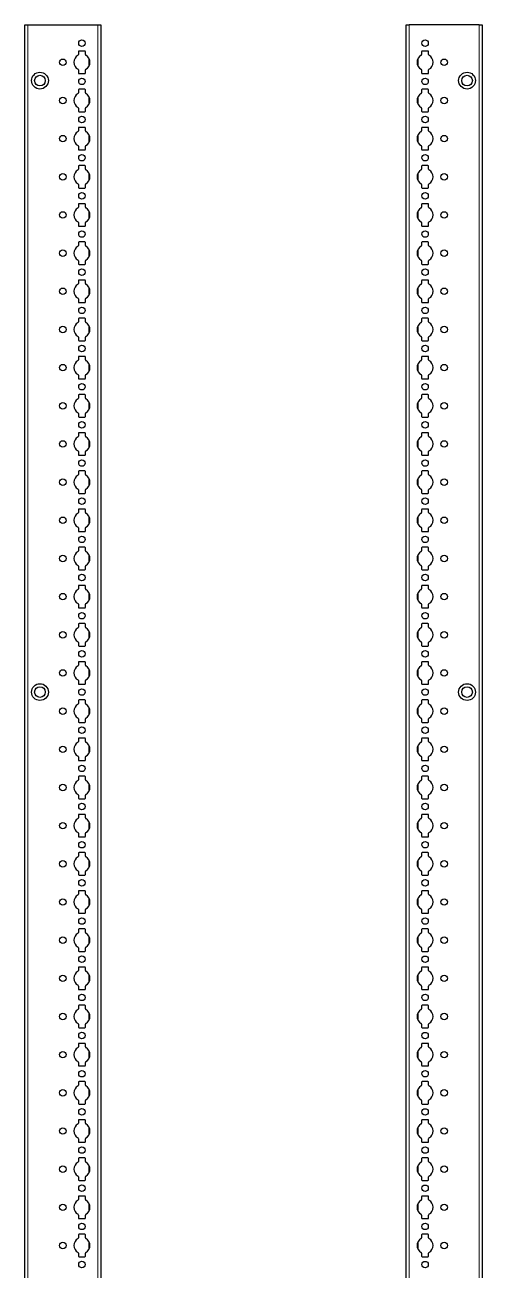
# Model space of a CAD drawing. Header units: millimetres. Extents: x -199 to 2932, y -1847 to 1507.
# Drawn here: x 2633 to 2932, y -168 to 647 of the extents above; entities that cross this region are included whole.
import ezdxf

# ---------------------------------------------------------------- set-up
doc = ezdxf.new("R2010")
doc.units = ezdxf.units.MM

msp = doc.modelspace()

# ---------------------------------------------------------------- linework, layer by layer
at = {"color": 7, "linetype": 'Continuous', "lineweight": 25}
for p, q in [((2632.74, -851.79), (2632.74, 647.21)), ((2632.74, 647.21), (2634.74, 647.21)), ((2634.74, 647.21), (2680.44, 647.21)), ((2680.44, 647.21), (2682.44, 647.21)), ((2682.44, 647.21), (2682.44, -851.79)), ((2882.44, -851.79), (2882.44, 647.21)), ((2882.44, 647.21), (2884.44, 647.21)), ((2930.14, 647.21), (2884.44, 647.21)), ((2930.14, 647.21), (2932.14, 647.21)), ((2932.14, 647.21), (2932.14, -851.79)), ((2667.79, 629.61), (2667.79, 627.73)), ((2671.89, 630.11), (2668.29, 630.11)), ((2672.39, 627.73), (2672.39, 629.61)), ((2892.49, 629.61), (2892.49, 627.73)), ((2896.59, 630.11), (2892.99, 630.11)), ((2897.09, 627.73), (2897.09, 629.61)), ((2667.79, 617.68), (2667.79, 615.81)), ((2668.29, 615.31), (2671.89, 615.31)), ((2672.39, 615.81), (2672.39, 617.68)), ((2892.49, 617.68), (2892.49, 615.81)), ((2892.99, 615.31), (2896.59, 615.31)), ((2897.09, 615.81), (2897.09, 617.68)), ((2667.79, 604.61), (2667.79, 602.73)), ((2671.89, 605.11), (2668.29, 605.11)), ((2672.39, 602.73), (2672.39, 604.61)), ((2892.49, 604.61), (2892.49, 602.73)), ((2896.59, 605.11), (2892.99, 605.11)), ((2897.09, 602.73), (2897.09, 604.61)), ((2667.79, 592.68), (2667.79, 590.81)), ((2668.29, 590.31), (2671.89, 590.31)), ((2672.39, 590.81), (2672.39, 592.68)), ((2892.49, 592.68), (2892.49, 590.81)), ((2892.99, 590.31), (2896.59, 590.31)), ((2897.09, 590.81), (2897.09, 592.68)), ((2667.79, 579.61), (2667.79, 577.73)), ((2671.89, 580.11), (2668.29, 580.11)), ((2672.39, 577.73), (2672.39, 579.61)), ((2892.49, 579.61), (2892.49, 577.73)), ((2896.59, 580.11), (2892.99, 580.11)), ((2897.09, 577.73), (2897.09, 579.61)), ((2667.79, 567.68), (2667.79, 565.81)), ((2668.29, 565.31), (2671.89, 565.31)), ((2672.39, 565.81), (2672.39, 567.68)), ((2892.49, 567.68), (2892.49, 565.81)), ((2892.99, 565.31), (2896.59, 565.31)), ((2897.09, 565.81), (2897.09, 567.68)), ((2671.89, 555.11), (2668.29, 555.11)), ((2896.59, 555.11), (2892.99, 555.11)), ((2667.79, 554.61), (2667.79, 552.73)), ((2672.39, 552.73), (2672.39, 554.61)), ((2892.49, 554.61), (2892.49, 552.73)), ((2897.09, 552.73), (2897.09, 554.61)), ((2667.79, 542.68), (2667.79, 540.81)), ((2668.29, 540.31), (2671.89, 540.31)), ((2672.39, 540.81), (2672.39, 542.68)), ((2892.49, 542.68), (2892.49, 540.81)), ((2892.99, 540.31), (2896.59, 540.31)), ((2897.09, 540.81), (2897.09, 542.68)), ((2667.79, 529.61), (2667.79, 527.73)), ((2671.89, 530.11), (2668.29, 530.11)), ((2672.39, 527.73), (2672.39, 529.61)), ((2892.49, 529.61), (2892.49, 527.73)), ((2896.59, 530.11), (2892.99, 530.11)), ((2897.09, 527.73), (2897.09, 529.61)), ((2667.79, 517.68), (2667.79, 515.81)), ((2668.29, 515.31), (2671.89, 515.31)), ((2672.39, 515.81), (2672.39, 517.68)), ((2892.49, 517.68), (2892.49, 515.81)), ((2892.99, 515.31), (2896.59, 515.31)), ((2897.09, 515.81), (2897.09, 517.68)), ((2667.79, 504.61), (2667.79, 502.73)), ((2671.89, 505.11), (2668.29, 505.11)), ((2672.39, 502.73), (2672.39, 504.61)), ((2892.49, 504.61), (2892.49, 502.73)), ((2896.59, 505.11), (2892.99, 505.11)), ((2897.09, 502.73), (2897.09, 504.61)), ((2667.79, 492.68), (2667.79, 490.81)), ((2668.29, 490.31), (2671.89, 490.31)), ((2672.39, 490.81), (2672.39, 492.68)), ((2892.49, 492.68), (2892.49, 490.81)), ((2892.99, 490.31), (2896.59, 490.31)), ((2897.09, 490.81), (2897.09, 492.68)), ((2667.79, 479.61), (2667.79, 477.73)), ((2671.89, 480.11), (2668.29, 480.11)), ((2672.39, 477.73), (2672.39, 479.61)), ((2892.49, 479.61), (2892.49, 477.73)), ((2896.59, 480.11), (2892.99, 480.11)), ((2897.09, 477.73), (2897.09, 479.61)), ((2667.79, 467.68), (2667.79, 465.81)), ((2668.29, 465.31), (2671.89, 465.31)), ((2672.39, 465.81), (2672.39, 467.68)), ((2892.49, 467.68), (2892.49, 465.81)), ((2892.99, 465.31), (2896.59, 465.31)), ((2897.09, 465.81), (2897.09, 467.68)), ((2667.79, 454.61), (2667.79, 452.73)), ((2671.89, 455.11), (2668.29, 455.11)), ((2672.39, 452.73), (2672.39, 454.61)), ((2892.49, 454.61), (2892.49, 452.73)), ((2896.59, 455.11), (2892.99, 455.11)), ((2897.09, 452.73), (2897.09, 454.61)), ((2667.79, 442.68), (2667.79, 440.81)), ((2672.39, 440.81), (2672.39, 442.68)), ((2892.49, 442.68), (2892.49, 440.81)), ((2897.09, 440.81), (2897.09, 442.68)), ((2668.29, 440.31), (2671.89, 440.31)), ((2892.99, 440.31), (2896.59, 440.31)), ((2667.79, 429.61), (2667.79, 427.73)), ((2671.89, 430.11), (2668.29, 430.11)), ((2672.39, 427.73), (2672.39, 429.61)), ((2892.49, 429.61), (2892.49, 427.73)), ((2896.59, 430.11), (2892.99, 430.11)), ((2897.09, 427.73), (2897.09, 429.61)), ((2667.79, 417.68), (2667.79, 415.81)), ((2672.39, 415.81), (2672.39, 417.68)), ((2892.49, 417.68), (2892.49, 415.81)), ((2897.09, 415.81), (2897.09, 417.68)), ((2668.29, 415.31), (2671.89, 415.31)), ((2892.99, 415.31), (2896.59, 415.31)), ((2667.79, 404.61), (2667.79, 402.73)), ((2671.89, 405.11), (2668.29, 405.11)), ((2672.39, 402.73), (2672.39, 404.61)), ((2892.49, 404.61), (2892.49, 402.73)), ((2896.59, 405.11), (2892.99, 405.11)), ((2897.09, 402.73), (2897.09, 404.61)), ((2667.79, 392.68), (2667.79, 390.81)), ((2672.39, 390.81), (2672.39, 392.68)), ((2892.49, 392.68), (2892.49, 390.81)), ((2897.09, 390.81), (2897.09, 392.68)), ((2668.29, 390.31), (2671.89, 390.31)), ((2892.99, 390.31), (2896.59, 390.31)), ((2667.79, 379.61), (2667.79, 377.73)), ((2671.89, 380.11), (2668.29, 380.11)), ((2672.39, 377.73), (2672.39, 379.61)), ((2892.49, 379.61), (2892.49, 377.73)), ((2896.59, 380.11), (2892.99, 380.11)), ((2897.09, 377.73), (2897.09, 379.61)), ((2667.79, 367.68), (2667.79, 365.81)), ((2672.39, 365.81), (2672.39, 367.68)), ((2892.49, 367.68), (2892.49, 365.81)), ((2897.09, 365.81), (2897.09, 367.68)), ((2668.29, 365.31), (2671.89, 365.31)), ((2892.99, 365.31), (2896.59, 365.31)), ((2667.79, 354.61), (2667.79, 352.73)), ((2671.89, 355.11), (2668.29, 355.11)), ((2672.39, 352.73), (2672.39, 354.61)), ((2892.49, 354.61), (2892.49, 352.73)), ((2896.59, 355.11), (2892.99, 355.11)), ((2897.09, 352.73), (2897.09, 354.61)), ((2667.79, 342.68), (2667.79, 340.81)), ((2672.39, 340.81), (2672.39, 342.68)), ((2892.49, 342.68), (2892.49, 340.81)), ((2897.09, 340.81), (2897.09, 342.68)), ((2668.29, 340.31), (2671.89, 340.31)), ((2892.99, 340.31), (2896.59, 340.31)), ((2667.79, 329.61), (2667.79, 327.73)), ((2671.89, 330.11), (2668.29, 330.11)), ((2672.39, 327.73), (2672.39, 329.61)), ((2892.49, 329.61), (2892.49, 327.73)), ((2896.59, 330.11), (2892.99, 330.11)), ((2897.09, 327.73), (2897.09, 329.61)), ((2667.79, 317.68), (2667.79, 315.81)), ((2668.29, 315.31), (2671.89, 315.31)), ((2672.39, 315.81), (2672.39, 317.68)), ((2892.49, 317.68), (2892.49, 315.81)), ((2892.99, 315.31), (2896.59, 315.31)), ((2897.09, 315.81), (2897.09, 317.68)), ((2667.79, 304.61), (2667.79, 302.73)), ((2671.89, 305.11), (2668.29, 305.11)), ((2672.39, 302.73), (2672.39, 304.61)), ((2892.49, 304.61), (2892.49, 302.73)), ((2896.59, 305.11), (2892.99, 305.11)), ((2897.09, 302.73), (2897.09, 304.61)), ((2667.79, 292.68), (2667.79, 290.81)), ((2668.29, 290.31), (2671.89, 290.31)), ((2672.39, 290.81), (2672.39, 292.68)), ((2892.49, 292.68), (2892.49, 290.81)), ((2892.99, 290.31), (2896.59, 290.31)), ((2897.09, 290.81), (2897.09, 292.68)), ((2667.79, 279.61), (2667.79, 277.73)), ((2671.89, 280.11), (2668.29, 280.11)), ((2672.39, 277.73), (2672.39, 279.61)), ((2892.49, 279.61), (2892.49, 277.73)), ((2896.59, 280.11), (2892.99, 280.11)), ((2897.09, 277.73), (2897.09, 279.61)), ((2667.79, 267.68), (2667.79, 265.81)), ((2668.29, 265.31), (2671.89, 265.31)), ((2672.39, 265.81), (2672.39, 267.68)), ((2892.49, 267.68), (2892.49, 265.81)), ((2892.99, 265.31), (2896.59, 265.31)), ((2897.09, 265.81), (2897.09, 267.68)), ((2667.79, 254.61), (2667.79, 252.73)), ((2671.89, 255.11), (2668.29, 255.11)), ((2672.39, 252.73), (2672.39, 254.61)), ((2892.49, 254.61), (2892.49, 252.73)), ((2896.59, 255.11), (2892.99, 255.11)), ((2897.09, 252.73), (2897.09, 254.61)), ((2667.79, 242.68), (2667.79, 240.81)), ((2668.29, 240.31), (2671.89, 240.31)), ((2672.39, 240.81), (2672.39, 242.68)), ((2892.49, 242.68), (2892.49, 240.81)), ((2892.99, 240.31), (2896.59, 240.31)), ((2897.09, 240.81), (2897.09, 242.68)), ((2667.79, 229.61), (2667.79, 227.73)), ((2671.89, 230.11), (2668.29, 230.11)), ((2672.39, 227.73), (2672.39, 229.61)), ((2892.49, 229.61), (2892.49, 227.73)), ((2896.59, 230.11), (2892.99, 230.11)), ((2897.09, 227.73), (2897.09, 229.61)), ((2667.79, 217.68), (2667.79, 215.81)), ((2668.29, 215.31), (2671.89, 215.31)), ((2672.39, 215.81), (2672.39, 217.68)), ((2892.49, 217.68), (2892.49, 215.81)), ((2892.99, 215.31), (2896.59, 215.31)), ((2897.09, 215.81), (2897.09, 217.68)), ((2667.79, 204.61), (2667.79, 202.73)), ((2671.89, 205.11), (2668.29, 205.11)), ((2672.39, 202.73), (2672.39, 204.61)), ((2892.49, 204.61), (2892.49, 202.73)), ((2896.59, 205.11), (2892.99, 205.11)), ((2897.09, 202.73), (2897.09, 204.61)), ((2667.79, 192.68), (2667.79, 190.81)), ((2668.29, 190.31), (2671.89, 190.31)), ((2672.39, 190.81), (2672.39, 192.68)), ((2892.49, 192.68), (2892.49, 190.81)), ((2892.99, 190.31), (2896.59, 190.31)), ((2897.09, 190.81), (2897.09, 192.68)), ((2667.79, 179.61), (2667.79, 177.73)), ((2671.89, 180.11), (2668.29, 180.11)), ((2672.39, 177.73), (2672.39, 179.61)), ((2892.49, 179.61), (2892.49, 177.73)), ((2896.59, 180.11), (2892.99, 180.11)), ((2897.09, 177.73), (2897.09, 179.61)), ((2667.79, 167.68), (2667.79, 165.81)), ((2668.29, 165.31), (2671.89, 165.31)), ((2672.39, 165.81), (2672.39, 167.68)), ((2892.49, 167.68), (2892.49, 165.81)), ((2892.99, 165.31), (2896.59, 165.31)), ((2897.09, 165.81), (2897.09, 167.68)), ((2671.89, 155.11), (2668.29, 155.11)), ((2896.59, 155.11), (2892.99, 155.11)), ((2667.79, 154.61), (2667.79, 152.73)), ((2672.39, 152.73), (2672.39, 154.61)), ((2892.49, 154.61), (2892.49, 152.73)), ((2897.09, 152.73), (2897.09, 154.61)), ((2667.79, 142.68), (2667.79, 140.81)), ((2668.29, 140.31), (2671.89, 140.31)), ((2672.39, 140.81), (2672.39, 142.68)), ((2892.49, 142.68), (2892.49, 140.81)), ((2892.99, 140.31), (2896.59, 140.31)), ((2897.09, 140.81), (2897.09, 142.68)), ((2667.79, 129.61), (2667.79, 127.73)), ((2671.89, 130.11), (2668.29, 130.11)), ((2672.39, 127.73), (2672.39, 129.61)), ((2892.49, 129.61), (2892.49, 127.73)), ((2896.59, 130.11), (2892.99, 130.11)), ((2897.09, 127.73), (2897.09, 129.61)), ((2667.79, 117.68), (2667.79, 115.81)), ((2668.29, 115.31), (2671.89, 115.31)), ((2672.39, 115.81), (2672.39, 117.68)), ((2892.49, 117.68), (2892.49, 115.81)), ((2892.99, 115.31), (2896.59, 115.31)), ((2897.09, 115.81), (2897.09, 117.68)), ((2667.79, 104.61), (2667.79, 102.73)), ((2671.89, 105.11), (2668.29, 105.11)), ((2672.39, 102.73), (2672.39, 104.61)), ((2892.49, 104.61), (2892.49, 102.73)), ((2896.59, 105.11), (2892.99, 105.11)), ((2897.09, 102.73), (2897.09, 104.61)), ((2667.79, 92.68), (2667.79, 90.81)), ((2668.29, 90.31), (2671.89, 90.31)), ((2672.39, 90.81), (2672.39, 92.68)), ((2892.49, 92.68), (2892.49, 90.81)), ((2892.99, 90.31), (2896.59, 90.31)), ((2897.09, 90.81), (2897.09, 92.68)), ((2667.79, 79.61), (2667.79, 77.73)), ((2671.89, 80.11), (2668.29, 80.11)), ((2672.39, 77.73), (2672.39, 79.61)), ((2892.49, 79.61), (2892.49, 77.73)), ((2896.59, 80.11), (2892.99, 80.11)), ((2897.09, 77.73), (2897.09, 79.61)), ((2667.79, 67.68), (2667.79, 65.81)), ((2668.29, 65.31), (2671.89, 65.31)), ((2672.39, 65.81), (2672.39, 67.68)), ((2892.49, 67.68), (2892.49, 65.81)), ((2892.99, 65.31), (2896.59, 65.31)), ((2897.09, 65.81), (2897.09, 67.68)), ((2667.79, 54.61), (2667.79, 52.73)), ((2671.89, 55.11), (2668.29, 55.11)), ((2672.39, 52.73), (2672.39, 54.61)), ((2892.49, 54.61), (2892.49, 52.73)), ((2896.59, 55.11), (2892.99, 55.11)), ((2897.09, 52.73), (2897.09, 54.61)), ((2667.79, 42.68), (2667.79, 40.81)), ((2672.39, 40.81), (2672.39, 42.68)), ((2892.49, 42.68), (2892.49, 40.81)), ((2897.09, 40.81), (2897.09, 42.68)), ((2668.29, 40.31), (2671.89, 40.31)), ((2892.99, 40.31), (2896.59, 40.31)), ((2667.79, 29.61), (2667.79, 27.73)), ((2671.89, 30.11), (2668.29, 30.11)), ((2672.39, 27.73), (2672.39, 29.61)), ((2892.49, 29.61), (2892.49, 27.73)), ((2896.59, 30.11), (2892.99, 30.11)), ((2897.09, 27.73), (2897.09, 29.61)), ((2667.79, 17.68), (2667.79, 15.81)), ((2672.39, 15.81), (2672.39, 17.68)), ((2892.49, 17.68), (2892.49, 15.81)), ((2897.09, 15.81), (2897.09, 17.68)), ((2668.29, 15.31), (2671.89, 15.31)), ((2892.99, 15.31), (2896.59, 15.31)), ((2667.79, 4.61), (2667.79, 2.73)), ((2671.89, 5.11), (2668.29, 5.11)), ((2672.39, 2.73), (2672.39, 4.61)), ((2892.49, 4.61), (2892.49, 2.73)), ((2896.59, 5.11), (2892.99, 5.11)), ((2897.09, 2.73), (2897.09, 4.61)), ((2667.79, -7.32), (2667.79, -9.19)), ((2672.39, -9.19), (2672.39, -7.32)), ((2892.49, -7.32), (2892.49, -9.19)), ((2897.09, -9.19), (2897.09, -7.32)), ((2668.29, -9.69), (2671.89, -9.69)), ((2892.99, -9.69), (2896.59, -9.69)), ((2667.79, -20.39), (2667.79, -22.27)), ((2671.89, -19.89), (2668.29, -19.89)), ((2672.39, -22.27), (2672.39, -20.39)), ((2892.49, -20.39), (2892.49, -22.27)), ((2896.59, -19.89), (2892.99, -19.89)), ((2897.09, -22.27), (2897.09, -20.39)), ((2667.79, -32.32), (2667.79, -34.19)), ((2672.39, -34.19), (2672.39, -32.32)), ((2892.49, -32.32), (2892.49, -34.19)), ((2897.09, -34.19), (2897.09, -32.32)), ((2668.29, -34.69), (2671.89, -34.69)), ((2892.99, -34.69), (2896.59, -34.69)), ((2667.79, -45.39), (2667.79, -47.27)), ((2671.89, -44.89), (2668.29, -44.89)), ((2672.39, -47.27), (2672.39, -45.39)), ((2892.49, -45.39), (2892.49, -47.27)), ((2896.59, -44.89), (2892.99, -44.89)), ((2897.09, -47.27), (2897.09, -45.39)), ((2667.79, -57.32), (2667.79, -59.19)), ((2668.29, -59.69), (2671.89, -59.69)), ((2672.39, -59.19), (2672.39, -57.32)), ((2892.49, -57.32), (2892.49, -59.19)), ((2892.99, -59.69), (2896.59, -59.69)), ((2897.09, -59.19), (2897.09, -57.32)), ((2667.79, -70.39), (2667.79, -72.27)), ((2671.89, -69.89), (2668.29, -69.89)), ((2672.39, -72.27), (2672.39, -70.39)), ((2892.49, -70.39), (2892.49, -72.27)), ((2896.59, -69.89), (2892.99, -69.89)), ((2897.09, -72.27), (2897.09, -70.39)), ((2667.79, -82.32), (2667.79, -84.19)), ((2668.29, -84.69), (2671.89, -84.69)), ((2672.39, -84.19), (2672.39, -82.32)), ((2892.49, -82.32), (2892.49, -84.19)), ((2892.99, -84.69), (2896.59, -84.69)), ((2897.09, -84.19), (2897.09, -82.32)), ((2667.79, -95.39), (2667.79, -97.27)), ((2671.89, -94.89), (2668.29, -94.89)), ((2672.39, -97.27), (2672.39, -95.39)), ((2892.49, -95.39), (2892.49, -97.27)), ((2896.59, -94.89), (2892.99, -94.89)), ((2897.09, -97.27), (2897.09, -95.39)), ((2667.79, -107.32), (2667.79, -109.19)), ((2668.29, -109.69), (2671.89, -109.69)), ((2672.39, -109.19), (2672.39, -107.32)), ((2892.49, -107.32), (2892.49, -109.19)), ((2892.99, -109.69), (2896.59, -109.69)), ((2897.09, -109.19), (2897.09, -107.32)), ((2667.79, -120.39), (2667.79, -122.27)), ((2671.89, -119.89), (2668.29, -119.89)), ((2672.39, -122.27), (2672.39, -120.39)), ((2892.49, -120.39), (2892.49, -122.27)), ((2896.59, -119.89), (2892.99, -119.89)), ((2897.09, -122.27), (2897.09, -120.39)), ((2667.79, -132.32), (2667.79, -134.19)), ((2668.29, -134.69), (2671.89, -134.69)), ((2672.39, -134.19), (2672.39, -132.32)), ((2892.49, -132.32), (2892.49, -134.19)), ((2892.99, -134.69), (2896.59, -134.69)), ((2897.09, -134.19), (2897.09, -132.32)), ((2667.79, -145.39), (2667.79, -147.27)), ((2671.89, -144.89), (2668.29, -144.89)), ((2672.39, -147.27), (2672.39, -145.39)), ((2892.49, -145.39), (2892.49, -147.27)), ((2896.59, -144.89), (2892.99, -144.89)), ((2897.09, -147.27), (2897.09, -145.39)), ((2667.79, -157.32), (2667.79, -159.19)), ((2668.29, -159.69), (2671.89, -159.69)), ((2672.39, -159.19), (2672.39, -157.32)), ((2892.49, -157.32), (2892.49, -159.19)), ((2892.99, -159.69), (2896.59, -159.69)), ((2897.09, -159.19), (2897.09, -157.32))]:
    msp.add_line(p, q, dxfattribs=at)
at = {"color": 8, "linetype": 'Continuous', "lineweight": 18}
for p, q in [((2634.74, 647.21), (2634.74, -851.79)), ((2680.44, -851.79), (2680.44, 647.21)), ((2884.44, 647.21), (2884.44, -851.79)), ((2930.14, -851.79), (2930.14, 647.21)), ((2674.59, 620), (2674.59, 625.41)), ((2890.29, 625.41), (2890.29, 620)), ((2674.59, 595), (2674.59, 600.41)), ((2890.29, 600.41), (2890.29, 595)), ((2674.59, 570), (2674.59, 575.41)), ((2890.29, 575.41), (2890.29, 570)), ((2674.59, 545), (2674.59, 550.41)), ((2890.29, 550.41), (2890.29, 545)), ((2674.59, 520), (2674.59, 525.41)), ((2890.29, 525.41), (2890.29, 520)), ((2674.59, 495), (2674.59, 500.41)), ((2890.29, 500.41), (2890.29, 495)), ((2674.59, 470), (2674.59, 475.41)), ((2890.29, 475.41), (2890.29, 470)), ((2674.59, 445), (2674.59, 450.41)), ((2890.29, 450.41), (2890.29, 445)), ((2674.59, 420), (2674.59, 425.41)), ((2890.29, 425.41), (2890.29, 420)), ((2674.59, 395), (2674.59, 400.41)), ((2890.29, 400.41), (2890.29, 395)), ((2674.59, 370), (2674.59, 375.41)), ((2890.29, 375.41), (2890.29, 370)), ((2674.59, 345), (2674.59, 350.41)), ((2890.29, 350.41), (2890.29, 345)), ((2674.59, 320), (2674.59, 325.41)), ((2890.29, 325.41), (2890.29, 320)), ((2674.59, 295), (2674.59, 300.41)), ((2890.29, 300.41), (2890.29, 295)), ((2674.59, 270), (2674.59, 275.41)), ((2890.29, 275.41), (2890.29, 270)), ((2674.59, 245), (2674.59, 250.41)), ((2890.29, 250.41), (2890.29, 245)), ((2674.59, 220), (2674.59, 225.41)), ((2890.29, 225.41), (2890.29, 220)), ((2674.59, 195), (2674.59, 200.41)), ((2890.29, 200.41), (2890.29, 195)), ((2674.59, 170), (2674.59, 175.41)), ((2890.29, 175.41), (2890.29, 170)), ((2674.59, 145), (2674.59, 150.41)), ((2890.29, 150.41), (2890.29, 145)), ((2674.59, 120), (2674.59, 125.41)), ((2890.29, 125.41), (2890.29, 120)), ((2674.59, 95), (2674.59, 100.41)), ((2890.29, 100.41), (2890.29, 95)), ((2674.59, 70), (2674.59, 75.41)), ((2890.29, 75.41), (2890.29, 70)), ((2674.59, 45), (2674.59, 50.41)), ((2890.29, 50.41), (2890.29, 45)), ((2674.59, 20), (2674.59, 25.41)), ((2890.29, 25.41), (2890.29, 20)), ((2674.59, -5), (2674.59, 0.41)), ((2890.29, 0.41), (2890.29, -5)), ((2674.59, -30), (2674.59, -24.59)), ((2890.29, -24.59), (2890.29, -30)), ((2674.59, -55), (2674.59, -49.59)), ((2890.29, -49.59), (2890.29, -55)), ((2674.59, -80), (2674.59, -74.59)), ((2890.29, -74.59), (2890.29, -80)), ((2674.59, -105), (2674.59, -99.59)), ((2890.29, -99.59), (2890.29, -105)), ((2674.59, -130), (2674.59, -124.59)), ((2890.29, -124.59), (2890.29, -130)), ((2674.59, -155), (2674.59, -149.59)), ((2890.29, -149.59), (2890.29, -155))]:
    msp.add_line(p, q, dxfattribs=at)
at = {"color": 7, "linetype": 'Continuous', "lineweight": 25}
for centre, radius in [((2670.09, 635.21), 2.13), ((2894.79, 635.21), 2.12), ((2657.59, 622.71), 2.12), ((2907.29, 622.71), 2.12), ((2642.59, 610.71), 5.5), ((2642.59, 610.71), 3.5), ((2670.09, 610.21), 2.13), ((2894.79, 610.21), 2.12), ((2922.29, 610.71), 5.5), ((2922.29, 610.71), 3.5), ((2657.59, 597.71), 2.12), ((2907.29, 597.71), 2.12), ((2670.09, 585.21), 2.13), ((2894.79, 585.21), 2.12), ((2657.59, 572.71), 2.12), ((2907.29, 572.71), 2.12), ((2670.09, 560.21), 2.13), ((2894.79, 560.21), 2.12), ((2657.59, 547.71), 2.12), ((2907.29, 547.71), 2.12), ((2670.09, 535.21), 2.13), ((2894.79, 535.21), 2.12), ((2657.59, 522.71), 2.12), ((2907.29, 522.71), 2.12), ((2670.09, 510.21), 2.13), ((2894.79, 510.21), 2.12), ((2657.59, 497.71), 2.12), ((2907.29, 497.71), 2.12), ((2670.09, 485.21), 2.13), ((2894.79, 485.21), 2.12), ((2657.59, 472.71), 2.12), ((2907.29, 472.71), 2.12), ((2670.09, 460.21), 2.13), ((2894.79, 460.21), 2.12), ((2657.59, 447.71), 2.12), ((2907.29, 447.71), 2.12), ((2670.09, 435.21), 2.13), ((2894.79, 435.21), 2.12), ((2657.59, 422.71), 2.12), ((2907.29, 422.71), 2.12), ((2670.09, 410.21), 2.13), ((2894.79, 410.21), 2.12), ((2657.59, 397.71), 2.12), ((2907.29, 397.71), 2.12), ((2670.09, 385.21), 2.13), ((2894.79, 385.21), 2.12), ((2657.59, 372.71), 2.12), ((2907.29, 372.71), 2.12), ((2670.09, 360.21), 2.13), ((2894.79, 360.21), 2.12), ((2657.59, 347.71), 2.12), ((2907.29, 347.71), 2.12), ((2670.09, 335.21), 2.13), ((2894.79, 335.21), 2.12), ((2657.59, 322.71), 2.12), ((2907.29, 322.71), 2.12), ((2670.09, 310.21), 2.13), ((2894.79, 310.21), 2.12), ((2657.59, 297.71), 2.12), ((2907.29, 297.71), 2.12), ((2670.09, 285.21), 2.13), ((2894.79, 285.21), 2.12), ((2657.59, 272.71), 2.12), ((2907.29, 272.71), 2.12), ((2670.09, 260.21), 2.13), ((2894.79, 260.21), 2.12), ((2657.59, 247.71), 2.12), ((2907.29, 247.71), 2.12), ((2670.09, 235.21), 2.13), ((2894.79, 235.21), 2.12), ((2657.59, 222.71), 2.12), ((2907.29, 222.71), 2.12), ((2642.59, 210.21), 5.5), ((2642.59, 210.21), 3.5), ((2670.09, 210.21), 2.13), ((2894.79, 210.21), 2.12), ((2922.29, 210.21), 5.5), ((2922.29, 210.21), 3.5), ((2657.59, 197.71), 2.12), ((2907.29, 197.71), 2.12), ((2670.09, 185.21), 2.13), ((2894.79, 185.21), 2.12), ((2657.59, 172.71), 2.12), ((2907.29, 172.71), 2.12), ((2670.09, 160.21), 2.13), ((2894.79, 160.21), 2.12), ((2657.59, 147.71), 2.12), ((2907.29, 147.71), 2.12), ((2670.09, 135.21), 2.13), ((2894.79, 135.21), 2.12), ((2657.59, 122.71), 2.12), ((2907.29, 122.71), 2.12), ((2670.09, 110.21), 2.13), ((2894.79, 110.21), 2.12), ((2657.59, 97.71), 2.12), ((2907.29, 97.71), 2.12), ((2670.09, 85.21), 2.13), ((2894.79, 85.21), 2.12), ((2657.59, 72.71), 2.12), ((2907.29, 72.71), 2.12), ((2670.09, 60.21), 2.13), ((2894.79, 60.21), 2.12), ((2657.59, 47.71), 2.12), ((2907.29, 47.71), 2.12), ((2670.09, 35.21), 2.13), ((2894.79, 35.21), 2.12), ((2657.59, 22.71), 2.12), ((2907.29, 22.71), 2.12), ((2670.09, 10.21), 2.13), ((2894.79, 10.21), 2.12), ((2657.59, -2.29), 2.12), ((2907.29, -2.29), 2.12), ((2670.09, -14.79), 2.13), ((2894.79, -14.79), 2.12), ((2657.59, -27.29), 2.12), ((2907.29, -27.29), 2.12), ((2670.09, -39.79), 2.13), ((2894.79, -39.79), 2.12), ((2657.59, -52.29), 2.12), ((2907.29, -52.29), 2.12), ((2670.09, -64.79), 2.13), ((2894.79, -64.79), 2.12), ((2657.59, -77.29), 2.12), ((2907.29, -77.29), 2.12), ((2670.09, -89.79), 2.13), ((2894.79, -89.79), 2.12), ((2657.59, -102.29), 2.12), ((2907.29, -102.29), 2.12), ((2670.09, -114.79), 2.13), ((2894.79, -114.79), 2.12), ((2657.59, -127.29), 2.12), ((2907.29, -127.29), 2.12), ((2670.09, -139.79), 2.13), ((2894.79, -139.79), 2.12), ((2657.59, -152.29), 2.12), ((2907.29, -152.29), 2.12), ((2670.09, -164.79), 2.13), ((2894.79, -164.79), 2.12)]:
    msp.add_circle(centre, radius, dxfattribs=at)
for centre, radius, start, end in [((2668.29, 629.61), 0.5, 90, 180), ((2671.89, 629.61), 0.5, 0, 90), ((2892.99, 629.61), 0.5, 90, 180), ((2896.59, 629.61), 0.5, 0, 90), ((2670.09, 622.71), 5.25, 119.14074, 240.85926), ((2667.29, 627.73), 0.5, 299.14074, 0), ((2672.89, 627.73), 0.5, 180, 240.85926), ((2670.09, 622.71), 5.25, 299.14074, 60.85926), ((2894.79, 622.71), 5.25, 119.14074, 240.85926), ((2891.99, 627.73), 0.5, 299.14074, 0), ((2897.59, 627.73), 0.5, 180, 240.85926), ((2894.79, 622.71), 5.25, 299.14074, 60.85926), ((2667.29, 617.68), 0.5, 0, 60.85926), ((2668.29, 615.81), 0.5, 180, 270), ((2671.89, 615.81), 0.5, 270, 0), ((2672.89, 617.68), 0.5, 119.14074, 180), ((2891.99, 617.68), 0.5, 0, 60.85926), ((2892.99, 615.81), 0.5, 180, 270), ((2896.59, 615.81), 0.5, 270, 0), ((2897.59, 617.68), 0.5, 119.14074, 180), ((2668.29, 604.61), 0.5, 90, 180), ((2671.89, 604.61), 0.5, 0, 90), ((2892.99, 604.61), 0.5, 90, 180), ((2896.59, 604.61), 0.5, 0, 90), ((2670.09, 597.71), 5.25, 119.14074, 240.85926), ((2667.29, 602.73), 0.5, 299.14074, 0), ((2672.89, 602.73), 0.5, 180, 240.85926), ((2670.09, 597.71), 5.25, 299.14074, 60.85926), ((2894.79, 597.71), 5.25, 119.14074, 240.85926), ((2891.99, 602.73), 0.5, 299.14074, 0), ((2897.59, 602.73), 0.5, 180, 240.85926), ((2894.79, 597.71), 5.25, 299.14074, 60.85926), ((2667.29, 592.68), 0.5, 0, 60.85926), ((2668.29, 590.81), 0.5, 180, 270), ((2671.89, 590.81), 0.5, 270, 0), ((2672.89, 592.68), 0.5, 119.14074, 180), ((2891.99, 592.68), 0.5, 0, 60.85926), ((2892.99, 590.81), 0.5, 180, 270), ((2896.59, 590.81), 0.5, 270, 0), ((2897.59, 592.68), 0.5, 119.14074, 180), ((2668.29, 579.61), 0.5, 90, 180), ((2671.89, 579.61), 0.5, 0, 90), ((2892.99, 579.61), 0.5, 90, 180), ((2896.59, 579.61), 0.5, 0, 90), ((2670.09, 572.71), 5.25, 119.14074, 240.85926), ((2667.29, 577.73), 0.5, 299.14074, 0), ((2672.89, 577.73), 0.5, 180, 240.85926), ((2670.09, 572.71), 5.25, 299.14074, 60.85926), ((2894.79, 572.71), 5.25, 119.14074, 240.85926), ((2891.99, 577.73), 0.5, 299.14074, 0), ((2897.59, 577.73), 0.5, 180, 240.85926), ((2894.79, 572.71), 5.25, 299.14074, 60.85926), ((2667.29, 567.68), 0.5, 0, 60.85926), ((2668.29, 565.81), 0.5, 180, 270), ((2671.89, 565.81), 0.5, 270, 0), ((2672.89, 567.68), 0.5, 119.14074, 180), ((2891.99, 567.68), 0.5, 0, 60.85926), ((2892.99, 565.81), 0.5, 180, 270), ((2896.59, 565.81), 0.5, 270, 0), ((2897.59, 567.68), 0.5, 119.14074, 180), ((2668.29, 554.61), 0.5, 90, 180), ((2671.89, 554.61), 0.5, 0, 90), ((2892.99, 554.61), 0.5, 90, 180), ((2896.59, 554.61), 0.5, 0, 90), ((2670.09, 547.71), 5.25, 119.14074, 240.85926), ((2667.29, 552.73), 0.5, 299.14074, 0), ((2672.89, 552.73), 0.5, 180, 240.85926), ((2670.09, 547.71), 5.25, 299.14074, 60.85926), ((2894.79, 547.71), 5.25, 119.14074, 240.85926), ((2891.99, 552.73), 0.5, 299.14074, 0), ((2897.59, 552.73), 0.5, 180, 240.85926), ((2894.79, 547.71), 5.25, 299.14074, 60.85926), ((2667.29, 542.68), 0.5, 0, 60.85926), ((2668.29, 540.81), 0.5, 180, 270), ((2671.89, 540.81), 0.5, 270, 0), ((2672.89, 542.68), 0.5, 119.14074, 180), ((2891.99, 542.68), 0.5, 0, 60.85926), ((2892.99, 540.81), 0.5, 180, 270), ((2896.59, 540.81), 0.5, 270, 0), ((2897.59, 542.68), 0.5, 119.14074, 180), ((2670.09, 522.71), 5.25, 119.14074, 240.85926), ((2667.29, 527.73), 0.5, 299.14074, 0), ((2668.29, 529.61), 0.5, 90, 180), ((2671.89, 529.61), 0.5, 0, 90), ((2672.89, 527.73), 0.5, 180, 240.85926), ((2670.09, 522.71), 5.25, 299.14074, 60.85926), ((2894.79, 522.71), 5.25, 119.14074, 240.85926), ((2891.99, 527.73), 0.5, 299.14074, 0), ((2892.99, 529.61), 0.5, 90, 180), ((2896.59, 529.61), 0.5, 0, 90), ((2897.59, 527.73), 0.5, 180, 240.85926), ((2894.79, 522.71), 5.25, 299.14074, 60.85926), ((2667.29, 517.68), 0.5, 0, 60.85926), ((2668.29, 515.81), 0.5, 180, 270), ((2671.89, 515.81), 0.5, 270, 0), ((2672.89, 517.68), 0.5, 119.14074, 180), ((2891.99, 517.68), 0.5, 0, 60.85926), ((2892.99, 515.81), 0.5, 180, 270), ((2896.59, 515.81), 0.5, 270, 0), ((2897.59, 517.68), 0.5, 119.14074, 180), ((2670.09, 497.71), 5.25, 119.14074, 240.85926), ((2667.29, 502.73), 0.5, 299.14074, 0), ((2668.29, 504.61), 0.5, 90, 180), ((2671.89, 504.61), 0.5, 0, 90), ((2672.89, 502.73), 0.5, 180, 240.85926), ((2670.09, 497.71), 5.25, 299.14074, 60.85926), ((2894.79, 497.71), 5.25, 119.14074, 240.85926), ((2891.99, 502.73), 0.5, 299.14074, 0), ((2892.99, 504.61), 0.5, 90, 180), ((2896.59, 504.61), 0.5, 0, 90), ((2897.59, 502.73), 0.5, 180, 240.85926), ((2894.79, 497.71), 5.25, 299.14074, 60.85926), ((2667.29, 492.68), 0.5, 0, 60.85926), ((2668.29, 490.81), 0.5, 180, 270), ((2671.89, 490.81), 0.5, 270, 0), ((2672.89, 492.68), 0.5, 119.14074, 180), ((2891.99, 492.68), 0.5, 0, 60.85926), ((2892.99, 490.81), 0.5, 180, 270), ((2896.59, 490.81), 0.5, 270, 0), ((2897.59, 492.68), 0.5, 119.14074, 180), ((2670.09, 472.71), 5.25, 119.14074, 240.85926), ((2667.29, 477.73), 0.5, 299.14074, 0), ((2668.29, 479.61), 0.5, 90, 180), ((2671.89, 479.61), 0.5, 0, 90), ((2672.89, 477.73), 0.5, 180, 240.85926), ((2670.09, 472.71), 5.25, 299.14074, 60.85926), ((2894.79, 472.71), 5.25, 119.14074, 240.85926), ((2891.99, 477.73), 0.5, 299.14074, 0), ((2892.99, 479.61), 0.5, 90, 180), ((2896.59, 479.61), 0.5, 0, 90), ((2897.59, 477.73), 0.5, 180, 240.85926), ((2894.79, 472.71), 5.25, 299.14074, 60.85926), ((2667.29, 467.68), 0.5, 0, 60.85926), ((2668.29, 465.81), 0.5, 180, 270), ((2671.89, 465.81), 0.5, 270, 0), ((2672.89, 467.68), 0.5, 119.14074, 180), ((2891.99, 467.68), 0.5, 0, 60.85926), ((2892.99, 465.81), 0.5, 180, 270), ((2896.59, 465.81), 0.5, 270, 0), ((2897.59, 467.68), 0.5, 119.14074, 180), ((2670.09, 447.71), 5.25, 119.14074, 240.85926), ((2667.29, 452.73), 0.5, 299.14074, 0), ((2668.29, 454.61), 0.5, 90, 180), ((2671.89, 454.61), 0.5, 0, 90), ((2672.89, 452.73), 0.5, 180, 240.85926), ((2670.09, 447.71), 5.25, 299.14074, 60.85926), ((2894.79, 447.71), 5.25, 119.14074, 240.85926), ((2891.99, 452.73), 0.5, 299.14074, 0), ((2892.99, 454.61), 0.5, 90, 180), ((2896.59, 454.61), 0.5, 360, 90), ((2897.59, 452.73), 0.5, 180, 240.85926), ((2894.79, 447.71), 5.25, 299.14074, 60.85926), ((2667.29, 442.68), 0.5, 0, 60.85926), ((2668.29, 440.81), 0.5, 180, 270), ((2671.89, 440.81), 0.5, 270, 0), ((2672.89, 442.68), 0.5, 119.14074, 180), ((2891.99, 442.68), 0.5, 0, 60.85926), ((2892.99, 440.81), 0.5, 180, 270), ((2896.59, 440.81), 0.5, 270, 0), ((2897.59, 442.68), 0.5, 119.14074, 180), ((2670.09, 422.71), 5.25, 119.14074, 240.85926), ((2667.29, 427.73), 0.5, 299.14074, 0), ((2668.29, 429.61), 0.5, 90, 180), ((2671.89, 429.61), 0.5, 0, 90), ((2672.89, 427.73), 0.5, 180, 240.85926), ((2670.09, 422.71), 5.25, 299.14074, 60.85926), ((2894.79, 422.71), 5.25, 119.14074, 240.85926), ((2891.99, 427.73), 0.5, 299.14074, 0), ((2892.99, 429.61), 0.5, 90, 180), ((2896.59, 429.61), 0.5, 0, 90), ((2897.59, 427.73), 0.5, 180, 240.85926), ((2894.79, 422.71), 5.25, 299.14074, 60.85926), ((2667.29, 417.68), 0.5, 0, 60.85926), ((2672.89, 417.68), 0.5, 119.14074, 180), ((2891.99, 417.68), 0.5, 0, 60.85926), ((2897.59, 417.68), 0.5, 119.14074, 180), ((2668.29, 415.81), 0.5, 180, 270), ((2671.89, 415.81), 0.5, 270, 0), ((2892.99, 415.81), 0.5, 180, 270), ((2896.59, 415.81), 0.5, 270, 0), ((2670.09, 397.71), 5.25, 119.14074, 240.85926), ((2667.29, 402.73), 0.5, 299.14074, 0), ((2668.29, 404.61), 0.5, 90, 180), ((2671.89, 404.61), 0.5, 0, 90), ((2672.89, 402.73), 0.5, 180, 240.85926), ((2670.09, 397.71), 5.25, 299.14074, 60.85926), ((2894.79, 397.71), 5.25, 119.14074, 240.85926), ((2891.99, 402.73), 0.5, 299.14074, 0), ((2892.99, 404.61), 0.5, 90, 180), ((2896.59, 404.61), 0.5, 0, 90), ((2897.59, 402.73), 0.5, 180, 240.85926), ((2894.79, 397.71), 5.25, 299.14074, 60.85926), ((2667.29, 392.68), 0.5, 0, 60.85926), ((2672.89, 392.68), 0.5, 119.14074, 180), ((2891.99, 392.68), 0.5, 0, 60.85926), ((2897.59, 392.68), 0.5, 119.14074, 180), ((2668.29, 390.81), 0.5, 180, 270), ((2671.89, 390.81), 0.5, 270, 0), ((2892.99, 390.81), 0.5, 180, 270), ((2896.59, 390.81), 0.5, 270, 0), ((2670.09, 372.71), 5.25, 119.14074, 240.85926), ((2667.29, 377.73), 0.5, 299.14074, 0), ((2668.29, 379.61), 0.5, 90, 180), ((2671.89, 379.61), 0.5, 0, 90), ((2672.89, 377.73), 0.5, 180, 240.85926), ((2670.09, 372.71), 5.25, 299.14074, 60.85926), ((2894.79, 372.71), 5.25, 119.14074, 240.85926), ((2891.99, 377.73), 0.5, 299.14074, 0), ((2892.99, 379.61), 0.5, 90, 180), ((2896.59, 379.61), 0.5, 0, 90), ((2897.59, 377.73), 0.5, 180, 240.85926), ((2894.79, 372.71), 5.25, 299.14074, 60.85926), ((2667.29, 367.68), 0.5, 0, 60.85926), ((2672.89, 367.68), 0.5, 119.14074, 180), ((2891.99, 367.68), 0.5, 0, 60.85926), ((2897.59, 367.68), 0.5, 119.14074, 180), ((2668.29, 365.81), 0.5, 180, 270), ((2671.89, 365.81), 0.5, 270, 0), ((2892.99, 365.81), 0.5, 180, 270), ((2896.59, 365.81), 0.5, 270, 0), ((2670.09, 347.71), 5.25, 119.14074, 240.85926), ((2667.29, 352.73), 0.5, 299.14074, 0), ((2668.29, 354.61), 0.5, 90, 180), ((2671.89, 354.61), 0.5, 0, 90), ((2672.89, 352.73), 0.5, 180, 240.85926), ((2670.09, 347.71), 5.25, 299.14074, 60.85926), ((2894.79, 347.71), 5.25, 119.14074, 240.85926), ((2891.99, 352.73), 0.5, 299.14074, 0), ((2892.99, 354.61), 0.5, 90, 180), ((2896.59, 354.61), 0.5, 0, 90), ((2897.59, 352.73), 0.5, 180, 240.85926), ((2894.79, 347.71), 5.25, 299.14074, 60.85926), ((2667.29, 342.68), 0.5, 0, 60.85926), ((2672.89, 342.68), 0.5, 119.14074, 180), ((2891.99, 342.68), 0.5, 0, 60.85926), ((2897.59, 342.68), 0.5, 119.14074, 180), ((2668.29, 340.81), 0.5, 180, 270), ((2671.89, 340.81), 0.5, 270, 0), ((2892.99, 340.81), 0.5, 180, 270), ((2896.59, 340.81), 0.5, 270, 0), ((2670.09, 322.71), 5.25, 119.14074, 240.85926), ((2667.29, 327.73), 0.5, 299.14074, 0), ((2668.29, 329.61), 0.5, 90, 180), ((2671.89, 329.61), 0.5, 0, 90), ((2672.89, 327.73), 0.5, 180, 240.85926), ((2670.09, 322.71), 5.25, 299.14074, 60.85926), ((2894.79, 322.71), 5.25, 119.14074, 240.85926), ((2891.99, 327.73), 0.5, 299.14074, 0), ((2892.99, 329.61), 0.5, 90, 180), ((2896.59, 329.61), 0.5, 0, 90), ((2897.59, 327.73), 0.5, 180, 240.85926), ((2894.79, 322.71), 5.25, 299.14074, 60.85926), ((2667.29, 317.68), 0.5, 0, 60.85926), ((2672.89, 317.68), 0.5, 119.14074, 180), ((2891.99, 317.68), 0.5, 0, 60.85926), ((2897.59, 317.68), 0.5, 119.14074, 180), ((2668.29, 315.81), 0.5, 180, 270), ((2671.89, 315.81), 0.5, 270, 0), ((2892.99, 315.81), 0.5, 180, 270), ((2896.59, 315.81), 0.5, 270, 0), ((2670.09, 297.71), 5.25, 119.14074, 240.85926), ((2667.29, 302.73), 0.5, 299.14074, 0), ((2668.29, 304.61), 0.5, 90, 180), ((2671.89, 304.61), 0.5, 0, 90), ((2672.89, 302.73), 0.5, 180, 240.85926), ((2670.09, 297.71), 5.25, 299.14074, 60.85926), ((2894.79, 297.71), 5.25, 119.14074, 240.85926), ((2891.99, 302.73), 0.5, 299.14074, 0), ((2892.99, 304.61), 0.5, 90, 180), ((2896.59, 304.61), 0.5, 0, 90), ((2897.59, 302.73), 0.5, 180, 240.85926), ((2894.79, 297.71), 5.25, 299.14074, 60.85926), ((2667.29, 292.68), 0.5, 0, 60.85926), ((2668.29, 290.81), 0.5, 180, 270), ((2671.89, 290.81), 0.5, 270, 0), ((2672.89, 292.68), 0.5, 119.14074, 180), ((2891.99, 292.68), 0.5, 0, 60.85926), ((2892.99, 290.81), 0.5, 180, 270), ((2896.59, 290.81), 0.5, 270, 0), ((2897.59, 292.68), 0.5, 119.14074, 180), ((2667.29, 277.73), 0.5, 299.14074, 0), ((2668.29, 279.61), 0.5, 90, 180), ((2671.89, 279.61), 0.5, 0, 90), ((2672.89, 277.73), 0.5, 180, 240.85926), ((2891.99, 277.73), 0.5, 299.14074, 0), ((2892.99, 279.61), 0.5, 90, 180), ((2896.59, 279.61), 0.5, 0, 90), ((2897.59, 277.73), 0.5, 180, 240.85926), ((2670.09, 272.71), 5.25, 119.14074, 240.85926), ((2670.09, 272.71), 5.25, 299.14074, 60.85926), ((2894.79, 272.71), 5.25, 119.14074, 240.85926), ((2894.79, 272.71), 5.25, 299.14074, 60.85926), ((2667.29, 267.68), 0.5, 0, 60.85926), ((2668.29, 265.81), 0.5, 180, 270), ((2671.89, 265.81), 0.5, 270, 0), ((2672.89, 267.68), 0.5, 119.14074, 180), ((2891.99, 267.68), 0.5, 0, 60.85926), ((2892.99, 265.81), 0.5, 180, 270), ((2896.59, 265.81), 0.5, 270, 0), ((2897.59, 267.68), 0.5, 119.14074, 180), ((2668.29, 254.61), 0.5, 90, 180), ((2671.89, 254.61), 0.5, 0, 90), ((2892.99, 254.61), 0.5, 90, 180), ((2896.59, 254.61), 0.5, 0, 90), ((2670.09, 247.71), 5.25, 119.14074, 240.85926), ((2667.29, 252.73), 0.5, 299.14074, 0), ((2672.89, 252.73), 0.5, 180, 240.85926), ((2670.09, 247.71), 5.25, 299.14074, 60.85926), ((2894.79, 247.71), 5.25, 119.14074, 240.85926), ((2891.99, 252.73), 0.5, 299.14074, 0), ((2897.59, 252.73), 0.5, 180, 240.85926), ((2894.79, 247.71), 5.25, 299.14074, 60.85926), ((2667.29, 242.68), 0.5, 0, 60.85926), ((2668.29, 240.81), 0.5, 180, 270), ((2671.89, 240.81), 0.5, 270, 0), ((2672.89, 242.68), 0.5, 119.14074, 180), ((2891.99, 242.68), 0.5, 0, 60.85926), ((2892.99, 240.81), 0.5, 180, 270), ((2896.59, 240.81), 0.5, 270, 0), ((2897.59, 242.68), 0.5, 119.14074, 180), ((2668.29, 229.61), 0.5, 90, 180), ((2671.89, 229.61), 0.5, 0, 90), ((2892.99, 229.61), 0.5, 90, 180), ((2896.59, 229.61), 0.5, 0, 90), ((2670.09, 222.71), 5.25, 119.14074, 240.85926), ((2667.29, 227.73), 0.5, 299.14074, 0), ((2672.89, 227.73), 0.5, 180, 240.85926), ((2670.09, 222.71), 5.25, 299.14074, 60.85926), ((2894.79, 222.71), 5.25, 119.14074, 240.85926), ((2891.99, 227.73), 0.5, 299.14074, 0), ((2897.59, 227.73), 0.5, 180, 240.85926), ((2894.79, 222.71), 5.25, 299.14074, 60.85926), ((2667.29, 217.68), 0.5, 0, 60.85926), ((2668.29, 215.81), 0.5, 180, 270), ((2671.89, 215.81), 0.5, 270, 0), ((2672.89, 217.68), 0.5, 119.14074, 180), ((2891.99, 217.68), 0.5, 0, 60.85926), ((2892.99, 215.81), 0.5, 180, 270), ((2896.59, 215.81), 0.5, 270, 0), ((2897.59, 217.68), 0.5, 119.14074, 180), ((2668.29, 204.61), 0.5, 90, 180), ((2671.89, 204.61), 0.5, 0, 90), ((2892.99, 204.61), 0.5, 90, 180), ((2896.59, 204.61), 0.5, 0, 90), ((2670.09, 197.71), 5.25, 119.14074, 240.85926), ((2667.29, 202.73), 0.5, 299.14074, 0), ((2672.89, 202.73), 0.5, 180, 240.85926), ((2670.09, 197.71), 5.25, 299.14074, 60.85926), ((2894.79, 197.71), 5.25, 119.14074, 240.85926), ((2891.99, 202.73), 0.5, 299.14074, 0), ((2897.59, 202.73), 0.5, 180, 240.85926), ((2894.79, 197.71), 5.25, 299.14074, 60.85926), ((2667.29, 192.68), 0.5, 0, 60.85926), ((2668.29, 190.81), 0.5, 180, 270), ((2671.89, 190.81), 0.5, 270, 0), ((2672.89, 192.68), 0.5, 119.14074, 180), ((2891.99, 192.68), 0.5, 0, 60.85926), ((2892.99, 190.81), 0.5, 180, 270), ((2896.59, 190.81), 0.5, 270, 0), ((2897.59, 192.68), 0.5, 119.14074, 180), ((2668.29, 179.61), 0.5, 90, 180), ((2671.89, 179.61), 0.5, 360, 90), ((2892.99, 179.61), 0.5, 90, 180), ((2896.59, 179.61), 0.5, 0, 90), ((2670.09, 172.71), 5.25, 119.14074, 240.85926), ((2667.29, 177.73), 0.5, 299.14074, 0), ((2672.89, 177.73), 0.5, 180, 240.85926), ((2670.09, 172.71), 5.25, 299.14074, 60.85926), ((2894.79, 172.71), 5.25, 119.14074, 240.85926), ((2891.99, 177.73), 0.5, 299.14074, 0), ((2897.59, 177.73), 0.5, 180, 240.85926), ((2894.79, 172.71), 5.25, 299.14074, 60.85926), ((2667.29, 167.68), 0.5, 0, 60.85926), ((2668.29, 165.81), 0.5, 180, 270), ((2671.89, 165.81), 0.5, 270, 0), ((2672.89, 167.68), 0.5, 119.14074, 180), ((2891.99, 167.68), 0.5, 0, 60.85926), ((2892.99, 165.81), 0.5, 180, 270), ((2896.59, 165.81), 0.5, 270, 0), ((2897.59, 167.68), 0.5, 119.14074, 180), ((2668.29, 154.61), 0.5, 90, 180), ((2671.89, 154.61), 0.5, 360, 90), ((2892.99, 154.61), 0.5, 90, 180), ((2896.59, 154.61), 0.5, 0, 90), ((2670.09, 147.71), 5.25, 119.14074, 240.85926), ((2667.29, 152.73), 0.5, 299.14074, 0), ((2672.89, 152.73), 0.5, 180, 240.85926), ((2670.09, 147.71), 5.25, 299.14074, 60.85926), ((2894.79, 147.71), 5.25, 119.14074, 240.85926), ((2891.99, 152.73), 0.5, 299.14074, 0), ((2897.59, 152.73), 0.5, 180, 240.85926), ((2894.79, 147.71), 5.25, 299.14074, 60.85926), ((2667.29, 142.68), 0.5, 0, 60.85926), ((2668.29, 140.81), 0.5, 180, 270), ((2671.89, 140.81), 0.5, 270, 0), ((2672.89, 142.68), 0.5, 119.14074, 180), ((2891.99, 142.68), 0.5, 0, 60.85926), ((2892.99, 140.81), 0.5, 180, 270), ((2896.59, 140.81), 0.5, 270, 0), ((2897.59, 142.68), 0.5, 119.14074, 180), ((2670.09, 122.71), 5.25, 119.14074, 240.85926), ((2667.29, 127.73), 0.5, 299.14074, 0), ((2668.29, 129.61), 0.5, 90, 180), ((2671.89, 129.61), 0.5, 0, 90), ((2672.89, 127.73), 0.5, 180, 240.85926), ((2670.09, 122.71), 5.25, 299.14074, 60.85926), ((2894.79, 122.71), 5.25, 119.14074, 240.85926), ((2891.99, 127.73), 0.5, 299.14074, 0), ((2892.99, 129.61), 0.5, 90, 180), ((2896.59, 129.61), 0.5, 0, 90), ((2897.59, 127.73), 0.5, 180, 240.85926), ((2894.79, 122.71), 5.25, 299.14074, 60.85926), ((2667.29, 117.68), 0.5, 0, 60.85926), ((2668.29, 115.81), 0.5, 180, 270), ((2671.89, 115.81), 0.5, 270, 0), ((2672.89, 117.68), 0.5, 119.14074, 180), ((2891.99, 117.68), 0.5, 0, 60.85926), ((2892.99, 115.81), 0.5, 180, 270), ((2896.59, 115.81), 0.5, 270, 0), ((2897.59, 117.68), 0.5, 119.14074, 180), ((2670.09, 97.71), 5.25, 119.14074, 240.85926), ((2667.29, 102.73), 0.5, 299.14074, 0), ((2668.29, 104.61), 0.5, 90, 180), ((2671.89, 104.61), 0.5, 0, 90), ((2672.89, 102.73), 0.5, 180, 240.85926), ((2670.09, 97.71), 5.25, 299.14074, 60.85926), ((2894.79, 97.71), 5.25, 119.14074, 240.85926), ((2891.99, 102.73), 0.5, 299.14074, 0), ((2892.99, 104.61), 0.5, 90, 180), ((2896.59, 104.61), 0.5, 0, 90), ((2897.59, 102.73), 0.5, 180, 240.85926), ((2894.79, 97.71), 5.25, 299.14074, 60.85926), ((2667.29, 92.68), 0.5, 0, 60.85926), ((2668.29, 90.81), 0.5, 180, 270), ((2671.89, 90.81), 0.5, 270, 0), ((2672.89, 92.68), 0.5, 119.14074, 180), ((2891.99, 92.68), 0.5, 0, 60.85926), ((2892.99, 90.81), 0.5, 180, 270), ((2896.59, 90.81), 0.5, 270, 0), ((2897.59, 92.68), 0.5, 119.14074, 180), ((2670.09, 72.71), 5.25, 119.14074, 240.85926), ((2667.29, 77.73), 0.5, 299.14074, 0), ((2668.29, 79.61), 0.5, 90, 180), ((2671.89, 79.61), 0.5, 0, 90), ((2672.89, 77.73), 0.5, 180, 240.85926), ((2670.09, 72.71), 5.25, 299.14074, 60.85926), ((2894.79, 72.71), 5.25, 119.14074, 240.85926), ((2891.99, 77.73), 0.5, 299.14074, 0), ((2892.99, 79.61), 0.5, 90, 180), ((2896.59, 79.61), 0.5, 0, 90), ((2897.59, 77.73), 0.5, 180, 240.85926), ((2894.79, 72.71), 5.25, 299.14074, 60.85926), ((2667.29, 67.68), 0.5, 0, 60.85926), ((2668.29, 65.81), 0.5, 180, 270), ((2671.89, 65.81), 0.5, 270, 0), ((2672.89, 67.68), 0.5, 119.14074, 180), ((2891.99, 67.68), 0.5, 0, 60.85926), ((2892.99, 65.81), 0.5, 180, 270), ((2896.59, 65.81), 0.5, 270, 0), ((2897.59, 67.68), 0.5, 119.14074, 180), ((2670.09, 47.71), 5.25, 119.14074, 240.85926), ((2667.29, 52.73), 0.5, 299.14074, 0), ((2668.29, 54.61), 0.5, 90, 180), ((2671.89, 54.61), 0.5, 0, 90), ((2672.89, 52.73), 0.5, 180, 240.85926), ((2670.09, 47.71), 5.25, 299.14074, 60.85926), ((2894.79, 47.71), 5.25, 119.14074, 240.85926), ((2891.99, 52.73), 0.5, 299.14074, 0), ((2892.99, 54.61), 0.5, 90, 180), ((2896.59, 54.61), 0.5, 0, 90), ((2897.59, 52.73), 0.5, 180, 240.85926), ((2894.79, 47.71), 5.25, 299.14074, 60.85926), ((2667.29, 42.68), 0.5, 0, 60.85926), ((2668.29, 40.81), 0.5, 180, 270), ((2671.89, 40.81), 0.5, 270, 0), ((2672.89, 42.68), 0.5, 119.14074, 180), ((2891.99, 42.68), 0.5, 0, 60.85926), ((2892.99, 40.81), 0.5, 180, 270), ((2896.59, 40.81), 0.5, 270, 0), ((2897.59, 42.68), 0.5, 119.14074, 180), ((2670.09, 22.71), 5.25, 119.14074, 240.85926), ((2667.29, 27.73), 0.5, 299.14074, 0), ((2668.29, 29.61), 0.5, 90, 180), ((2671.89, 29.61), 0.5, 0, 90), ((2672.89, 27.73), 0.5, 180, 240.85926), ((2670.09, 22.71), 5.25, 299.14074, 60.85926), ((2894.79, 22.71), 5.25, 119.14074, 240.85926), ((2891.99, 27.73), 0.5, 299.14074, 0), ((2892.99, 29.61), 0.5, 90, 180), ((2896.59, 29.61), 0.5, 0, 90), ((2897.59, 27.73), 0.5, 180, 240.85926), ((2894.79, 22.71), 5.25, 299.14074, 60.85926), ((2667.29, 17.68), 0.5, 0, 60.85926), ((2672.89, 17.68), 0.5, 119.14074, 180), ((2891.99, 17.68), 0.5, 0, 60.85926), ((2897.59, 17.68), 0.5, 119.14074, 180), ((2668.29, 15.81), 0.5, 180, 270), ((2671.89, 15.81), 0.5, 270, 0), ((2892.99, 15.81), 0.5, 180, 270), ((2896.59, 15.81), 0.5, 270, 0), ((2670.09, -2.29), 5.25, 119.14074, 240.85926), ((2667.29, 2.73), 0.5, 299.14074, 0), ((2668.29, 4.61), 0.5, 90, 180), ((2671.89, 4.61), 0.5, 0, 90), ((2672.89, 2.73), 0.5, 180, 240.85926), ((2670.09, -2.29), 5.25, 299.14074, 60.85926), ((2894.79, -2.29), 5.25, 119.14074, 240.85926), ((2891.99, 2.73), 0.5, 299.14074, 0), ((2892.99, 4.61), 0.5, 90, 180), ((2896.59, 4.61), 0.5, 0, 90), ((2897.59, 2.73), 0.5, 180, 240.85926), ((2894.79, -2.29), 5.25, 299.14074, 60.85926), ((2667.29, -7.32), 0.5, 0, 60.85926), ((2672.89, -7.32), 0.5, 119.14074, 180), ((2891.99, -7.32), 0.5, 0, 60.85926), ((2897.59, -7.32), 0.5, 119.14074, 180), ((2668.29, -9.19), 0.5, 180, 270), ((2671.89, -9.19), 0.5, 270, 0), ((2892.99, -9.19), 0.5, 180, 270), ((2896.59, -9.19), 0.5, 270, 0), ((2670.09, -27.29), 5.25, 119.14074, 240.85926), ((2667.29, -22.27), 0.5, 299.14074, 0), ((2668.29, -20.39), 0.5, 90, 180), ((2671.89, -20.39), 0.5, 0, 90), ((2672.89, -22.27), 0.5, 180, 240.85926), ((2670.09, -27.29), 5.25, 299.14074, 60.85926), ((2894.79, -27.29), 5.25, 119.14074, 240.85926), ((2891.99, -22.27), 0.5, 299.14074, 0), ((2892.99, -20.39), 0.5, 90, 180), ((2896.59, -20.39), 0.5, 0, 90), ((2897.59, -22.27), 0.5, 180, 240.85926), ((2894.79, -27.29), 5.25, 299.14074, 60.85926), ((2667.29, -32.32), 0.5, 0, 60.85926), ((2672.89, -32.32), 0.5, 119.14074, 180), ((2891.99, -32.32), 0.5, 0, 60.85926), ((2897.59, -32.32), 0.5, 119.14074, 180), ((2668.29, -34.19), 0.5, 180, 270), ((2671.89, -34.19), 0.5, 270, 0), ((2892.99, -34.19), 0.5, 180, 270), ((2896.59, -34.19), 0.5, 270, 0), ((2670.09, -52.29), 5.25, 119.14074, 240.85926), ((2667.29, -47.27), 0.5, 299.14074, 0), ((2668.29, -45.39), 0.5, 90, 180), ((2671.89, -45.39), 0.5, 0, 90), ((2672.89, -47.27), 0.5, 180, 240.85926), ((2670.09, -52.29), 5.25, 299.14074, 60.85926), ((2894.79, -52.29), 5.25, 119.14074, 240.85926), ((2891.99, -47.27), 0.5, 299.14074, 0), ((2892.99, -45.39), 0.5, 90, 180), ((2896.59, -45.39), 0.5, 0, 90), ((2897.59, -47.27), 0.5, 180, 240.85926), ((2894.79, -52.29), 5.25, 299.14074, 60.85926), ((2667.29, -57.32), 0.5, 0, 60.85926), ((2672.89, -57.32), 0.5, 119.14074, 180), ((2891.99, -57.32), 0.5, 0, 60.85926), ((2897.59, -57.32), 0.5, 119.14074, 180), ((2668.29, -59.19), 0.5, 180, 270), ((2671.89, -59.19), 0.5, 270, 0), ((2892.99, -59.19), 0.5, 180, 270), ((2896.59, -59.19), 0.5, 270, 0), ((2670.09, -77.29), 5.25, 119.14074, 240.85926), ((2667.29, -72.27), 0.5, 299.14074, 0), ((2668.29, -70.39), 0.5, 90, 180), ((2671.89, -70.39), 0.5, 0, 90), ((2672.89, -72.27), 0.5, 180, 240.85926), ((2670.09, -77.29), 5.25, 299.14074, 60.85926), ((2894.79, -77.29), 5.25, 119.14074, 240.85926), ((2891.99, -72.27), 0.5, 299.14074, 0), ((2892.99, -70.39), 0.5, 90, 180), ((2896.59, -70.39), 0.5, 0, 90), ((2897.59, -72.27), 0.5, 180, 240.85926), ((2894.79, -77.29), 5.25, 299.14074, 60.85926), ((2667.29, -82.32), 0.5, 0, 60.85926), ((2668.29, -84.19), 0.5, 180, 270), ((2671.89, -84.19), 0.5, 270, 0), ((2672.89, -82.32), 0.5, 119.14074, 180), ((2891.99, -82.32), 0.5, 0, 60.85926), ((2892.99, -84.19), 0.5, 180, 270), ((2896.59, -84.19), 0.5, 270, 0), ((2897.59, -82.32), 0.5, 119.14074, 180), ((2670.09, -102.29), 5.25, 119.14074, 240.85926), ((2667.29, -97.27), 0.5, 299.14074, 0), ((2668.29, -95.39), 0.5, 90, 180), ((2671.89, -95.39), 0.5, 0, 90), ((2672.89, -97.27), 0.5, 180, 240.85926), ((2670.09, -102.29), 5.25, 299.14074, 60.85926), ((2894.79, -102.29), 5.25, 119.14074, 240.85926), ((2891.99, -97.27), 0.5, 299.14074, 0), ((2892.99, -95.39), 0.5, 90, 180), ((2896.59, -95.39), 0.5, 0, 90), ((2897.59, -97.27), 0.5, 180, 240.85926), ((2894.79, -102.29), 5.25, 299.14074, 60.85926), ((2667.29, -107.32), 0.5, 0, 60.85926), ((2668.29, -109.19), 0.5, 180, 270), ((2671.89, -109.19), 0.5, 270, 0), ((2672.89, -107.32), 0.5, 119.14074, 180), ((2891.99, -107.32), 0.5, 0, 60.85926), ((2892.99, -109.19), 0.5, 180, 270), ((2896.59, -109.19), 0.5, 270, 0), ((2897.59, -107.32), 0.5, 119.14074, 180), ((2667.29, -122.27), 0.5, 299.14074, 0), ((2668.29, -120.39), 0.5, 90, 180), ((2671.89, -120.39), 0.5, 0, 90), ((2672.89, -122.27), 0.5, 180, 240.85926), ((2891.99, -122.27), 0.5, 299.14074, 0), ((2892.99, -120.39), 0.5, 90, 180), ((2896.59, -120.39), 0.5, 0, 90), ((2897.59, -122.27), 0.5, 180, 240.85926), ((2670.09, -127.29), 5.25, 119.14074, 240.85926), ((2670.09, -127.29), 5.25, 299.14074, 60.85926), ((2894.79, -127.29), 5.25, 119.14074, 240.85926), ((2894.79, -127.29), 5.25, 299.14074, 60.85926), ((2667.29, -132.32), 0.5, 0, 60.85926), ((2668.29, -134.19), 0.5, 180, 270), ((2671.89, -134.19), 0.5, 270, 0), ((2672.89, -132.32), 0.5, 119.14074, 180), ((2891.99, -132.32), 0.5, 0, 60.85926), ((2892.99, -134.19), 0.5, 180, 270), ((2896.59, -134.19), 0.5, 270, 0), ((2897.59, -132.32), 0.5, 119.14074, 180), ((2668.29, -145.39), 0.5, 90, 180), ((2671.89, -145.39), 0.5, 0, 90), ((2892.99, -145.39), 0.5, 90, 180), ((2896.59, -145.39), 0.5, 0, 90), ((2670.09, -152.29), 5.25, 119.14074, 240.85926), ((2667.29, -147.27), 0.5, 299.14074, 0), ((2672.89, -147.27), 0.5, 180, 240.85926), ((2670.09, -152.29), 5.25, 299.14074, 60.85926), ((2894.79, -152.29), 5.25, 119.14074, 240.85926), ((2891.99, -147.27), 0.5, 299.14074, 0), ((2897.59, -147.27), 0.5, 180, 240.85926), ((2894.79, -152.29), 5.25, 299.14074, 60.85926), ((2667.29, -157.32), 0.5, 0, 60.85926), ((2668.29, -159.19), 0.5, 180, 270), ((2671.89, -159.19), 0.5, 270, 0), ((2672.89, -157.32), 0.5, 119.14074, 180), ((2891.99, -157.32), 0.5, 0, 60.85926), ((2892.99, -159.19), 0.5, 180, 270), ((2896.59, -159.19), 0.5, 270, 0), ((2897.59, -157.32), 0.5, 119.14074, 180)]:
    msp.add_arc(centre, radius, start, end, dxfattribs=at)

doc.saveas('drawing.dxf')
